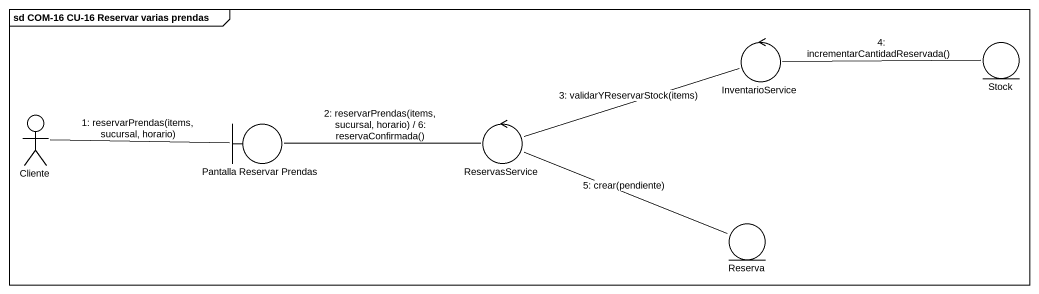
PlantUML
@startuml
mainframe sd COM-16 CU-16 Reservar varias prendas
control InventarioService
entity Stock
actor Cliente
boundary "Pantalla Reservar Prendas" as Pantalla_Reservar_Prendas
control ReservasService
entity Reserva
InventarioService -right- Stock : 4: incrementarCantidadReservada()
Cliente -right- Pantalla_Reservar_Prendas : 1: reservarPrendas(items, sucursal, horario)
Pantalla_Reservar_Prendas -right- ReservasService : 2: reservarPrendas(items, sucursal, horario) / 6: reservaConfirmada()
ReservasService -right- InventarioService : 3: validarYReservarStock(items)
ReservasService -right- Reserva : 5: crear(pendiente)
@enduml
